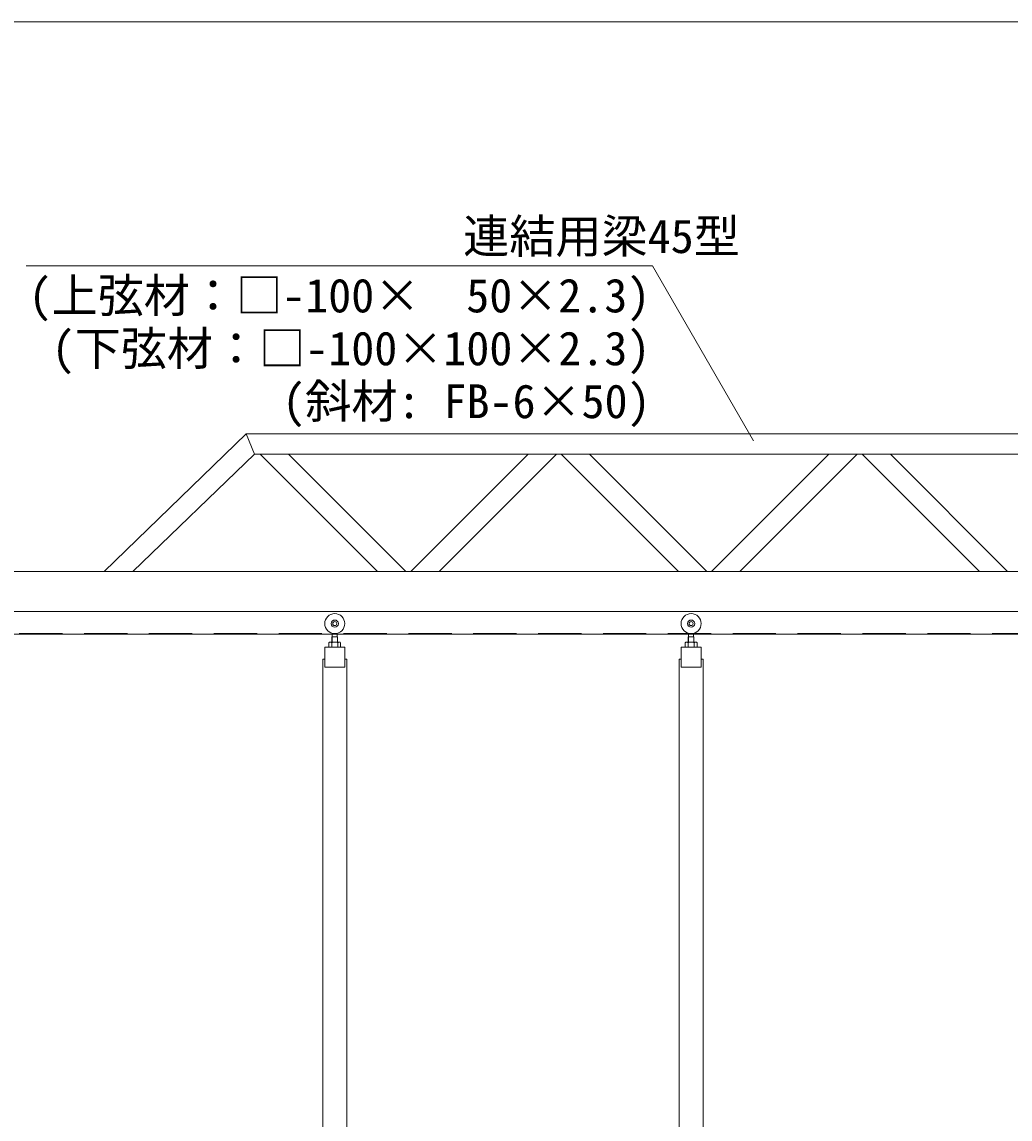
# Model space of a CAD drawing. Units: millimetres, scale not verified. Extents: x -20976 to 3174, y -17325 to 17325.
# Drawn here: x -17752 to -15285, y 7600 to 10339 of the extents above; entities that cross this region are included whole.
import ezdxf
from ezdxf.enums import TextEntityAlignment as Align

# ---------------------------------------------------------------- set-up
doc = ezdxf.new("R2010")
doc.units = ezdxf.units.MM
doc.header["$LTSCALE"] = 90
doc.linetypes.add('DASHED1', pattern=[1.8, 1.2, -0.6])
for name, color, linetype, lineweight in [('0-6_ﾎﾞﾙﾄ類', 2, 'Continuous', 18), ('0-B_寸法', 3, 'Continuous', 18), ('1-0_中央走行棒', 7, 'Continuous', 18), ('1-5_吊車', 4, 'DASHED1', 9), ('1-9_文字', 7, 'Continuous', 18), ('1-B_連結用梁45', 7, 'Continuous', 18)]:
    doc.layers.add(name, color=color, linetype=linetype, lineweight=lineweight)
doc.styles.add('ＭＳ ゴシック', font='')
doc.styles.get('ＭＳ ゴシック').set_extended_font_data('MS Gothic')

msp = doc.modelspace()

# ---------------------------------------------------------------- linework, layer by layer
at = {"layer": '0-6_ﾎﾞﾙﾄ類'}
for p, q in [((-16982.36, 8790.56), (-16960.11, 8790.56)), ((-16982.36, 8790.56), (-16978.74, 8790.56)), ((-16978.74, 8788.56), (-16978.74, 8777.56)), ((-16963.74, 8790.56), (-16960.11, 8790.56)), ((-16963.74, 8788.56), (-16963.74, 8777.56)), ((-16092.37, 8790.56), (-16070.11, 8790.56)), ((-16092.37, 8790.56), (-16088.74, 8790.56)), ((-16088.74, 8788.56), (-16088.74, 8777.56)), ((-16073.74, 8790.56), (-16070.11, 8790.56)), ((-16073.74, 8788.56), (-16073.74, 8777.56))]:
    msp.add_line(p, q, dxfattribs=at)
for points in [[(-16956.49, 8788.56), (-16956.49, 8777.56), (-16985.99, 8777.56), (-16985.99, 8788.56)], [(-16066.49, 8788.56), (-16066.49, 8777.56), (-16095.99, 8777.56), (-16095.99, 8788.56)]]:
    msp.add_lwpolyline(points, dxfattribs=at)
for centre, radius, start, end in [((-16982.36, 8786.28), 4.28, 32.227, 147.773), ((-16971.24, 8775.49), 15.07, 60.137, 119.863), ((-16960.11, 8786.28), 4.28, 32.227, 147.773), ((-16092.37, 8786.28), 4.28, 32.227, 147.773), ((-16081.24, 8775.49), 15.07, 60.137, 119.863), ((-16070.11, 8786.28), 4.28, 32.227, 147.773)]:
    msp.add_arc(centre, radius, start, end, dxfattribs=at)
at = {"layer": '0-B_寸法'}
msp.add_line((-18720.24, 10338.6), (-7152.24, 10338.6), dxfattribs=at)
at = {"layer": '1-0_中央走行棒'}
for points in [[(-16996.24, 8727.56), (-16946.24, 8727.56), (-16946.24, 8777.56), (-16996.24, 8777.56)], [(-16106.24, 8727.56), (-16056.24, 8727.56), (-16056.24, 8777.56), (-16106.24, 8777.56)]]:
    msp.add_lwpolyline(points, close=True, dxfattribs=at)
for points in [[(-16996.24, 8747.56), (-17001.24, 8747.56), (-17001.24, 7415.56)], [(-16941.24, 7415.56), (-16941.24, 8747.56), (-16946.24, 8747.56)], [(-16106.24, 8747.56), (-16111.24, 8747.56), (-16111.24, 7415.56)], [(-16051.24, 7415.56), (-16051.24, 8747.56), (-16056.24, 8747.56)]]:
    msp.add_lwpolyline(points, dxfattribs=at)
at = {"layer": '1-5_吊車', "color": 7, "linetype": 'Continuous', "lineweight": 18}
for p, q in [((-16977.94, 8790.56), (-16977.94, 8803.6)), ((-16977.49, 8803.6), (-16977.49, 8812.39)), ((-16964.99, 8803.6), (-16964.99, 8812.39)), ((-16964.54, 8790.56), (-16964.54, 8803.6)), ((-16087.94, 8790.56), (-16087.94, 8803.6)), ((-16087.49, 8803.6), (-16087.49, 8812.39)), ((-16074.99, 8803.6), (-16074.99, 8812.39)), ((-16074.54, 8790.56), (-16074.54, 8803.6)), ((-16979.17, 8790.56), (-16979.17, 8790.6)), ((-16963.3, 8790.56), (-16963.3, 8790.6)), ((-16089.17, 8790.56), (-16089.17, 8790.6)), ((-16073.3, 8790.56), (-16073.3, 8790.6))]:
    msp.add_line(p, q, dxfattribs=at)
for points in [[(-16979.17, 8790.6), (-16978.24, 8790.6), (-16978.24, 8803.6), (-16971.24, 8803.6)], [(-16963.3, 8790.6), (-16964.24, 8790.6), (-16964.24, 8803.6), (-16971.24, 8803.6)], [(-16089.17, 8790.6), (-16088.24, 8790.6), (-16088.24, 8803.6), (-16081.24, 8803.6)], [(-16073.3, 8790.6), (-16074.24, 8790.6), (-16074.24, 8803.6), (-16081.24, 8803.6)]]:
    msp.add_lwpolyline(points, dxfattribs=at)
for centre, radius in [((-16971.24, 8836.6), 25), ((-16081.24, 8836.6), 25), ((-16971.24, 8836.6), 9), ((-16971.24, 8836.6), 5), ((-16081.24, 8836.6), 9), ((-16081.24, 8836.6), 5)]:
    msp.add_circle(centre, radius, dxfattribs=at)
at = {"layer": '1-9_文字'}
for p, q in [((-17742.16, 9729.86), (-16207.38, 9729.86)), ((-16177.46, 9729.86), (-16207.38, 9729.86)), ((-15925.18, 9292.9), (-16177.46, 9729.86))]:
    msp.add_line(p, q, dxfattribs=at)
at = {"layer": '1-B_連結用梁45'}
for p, q in [((-17192.24, 9310), (-17547.43, 8967)), ((-17192.24, 9310), (-17172.04, 9260)), ((-17192.24, 9310), (-14292.24, 9310)), ((-17172.04, 9260), (-17475.45, 8967)), ((-14342.24, 9260), (-17172.04, 9260)), ((-17086.5, 9260), (-17157.21, 9260)), ((-16864.22, 8967), (-17157.21, 9260)), ((-16793.51, 8967), (-17086.5, 9260)), ((-16781.51, 8967), (-16488.5, 9260)), ((-16710.79, 8967), (-16417.79, 9260)), ((-16488.5, 9260), (-16417.79, 9260)), ((-16335.08, 9260), (-16405.79, 9260)), ((-16112.79, 8967), (-16405.79, 9260)), ((-16042.09, 8967), (-16335.08, 9260)), ((-16030.08, 8967), (-15737.09, 9260)), ((-15959.38, 8967), (-15666.37, 9260)), ((-15737.09, 9260), (-15666.37, 9260)), ((-15583.66, 9260), (-15654.38, 9260)), ((-15361.37, 8967), (-15654.38, 9260)), ((-15290.66, 8967), (-15583.66, 9260)), ((-18886.24, 8967), (-14303.54, 8967)), ((-16793.51, 8967), (-16864.22, 8967)), ((-16781.51, 8967), (-16710.79, 8967)), ((-16042.09, 8967), (-16112.79, 8967)), ((-16030.08, 8967), (-15959.38, 8967)), ((-15290.66, 8967), (-15361.37, 8967))]:
    msp.add_line(p, q, dxfattribs=at)
at = {"layer": '1-B_連結用梁45', "color": 4, "linetype": 'DASHED1', "lineweight": 9}
msp.add_line((-18731.24, 8811.6), (-14286.24, 8811.6), dxfattribs=at)
at = {"layer": '1-B_連結用梁45'}
for points in [[(-14292.24, 8967), (-14292.24, 8867), (-18486.24, 8867)], [(-17886.24, 8867), (-14286.24, 8867), (-14286.24, 8810), (-17886.24, 8810), (-17886.24, 8813)]]:
    msp.add_lwpolyline(points, dxfattribs=at)

# ---------------------------------------------------------------- texts
at = {"layer": '1-9_文字', "style": 'ＭＳ ゴシック'}
for s, p in [('                   連結用梁45型', (-17742.16, 9736.34)), ('(上弦材：□-100×  50×2.3)', (-17735.91, 9588.18)), ('(下弦材：□-100×100×2.3)', (-17678.31, 9456.17)), ('(斜材: FB-6×50)', (-17102.31, 9324.17))]:
    msp.add_text(s, height=84.46, dxfattribs=at).set_placement(p, align=Align.BOTTOM_LEFT)

doc.saveas('drawing.dxf')
